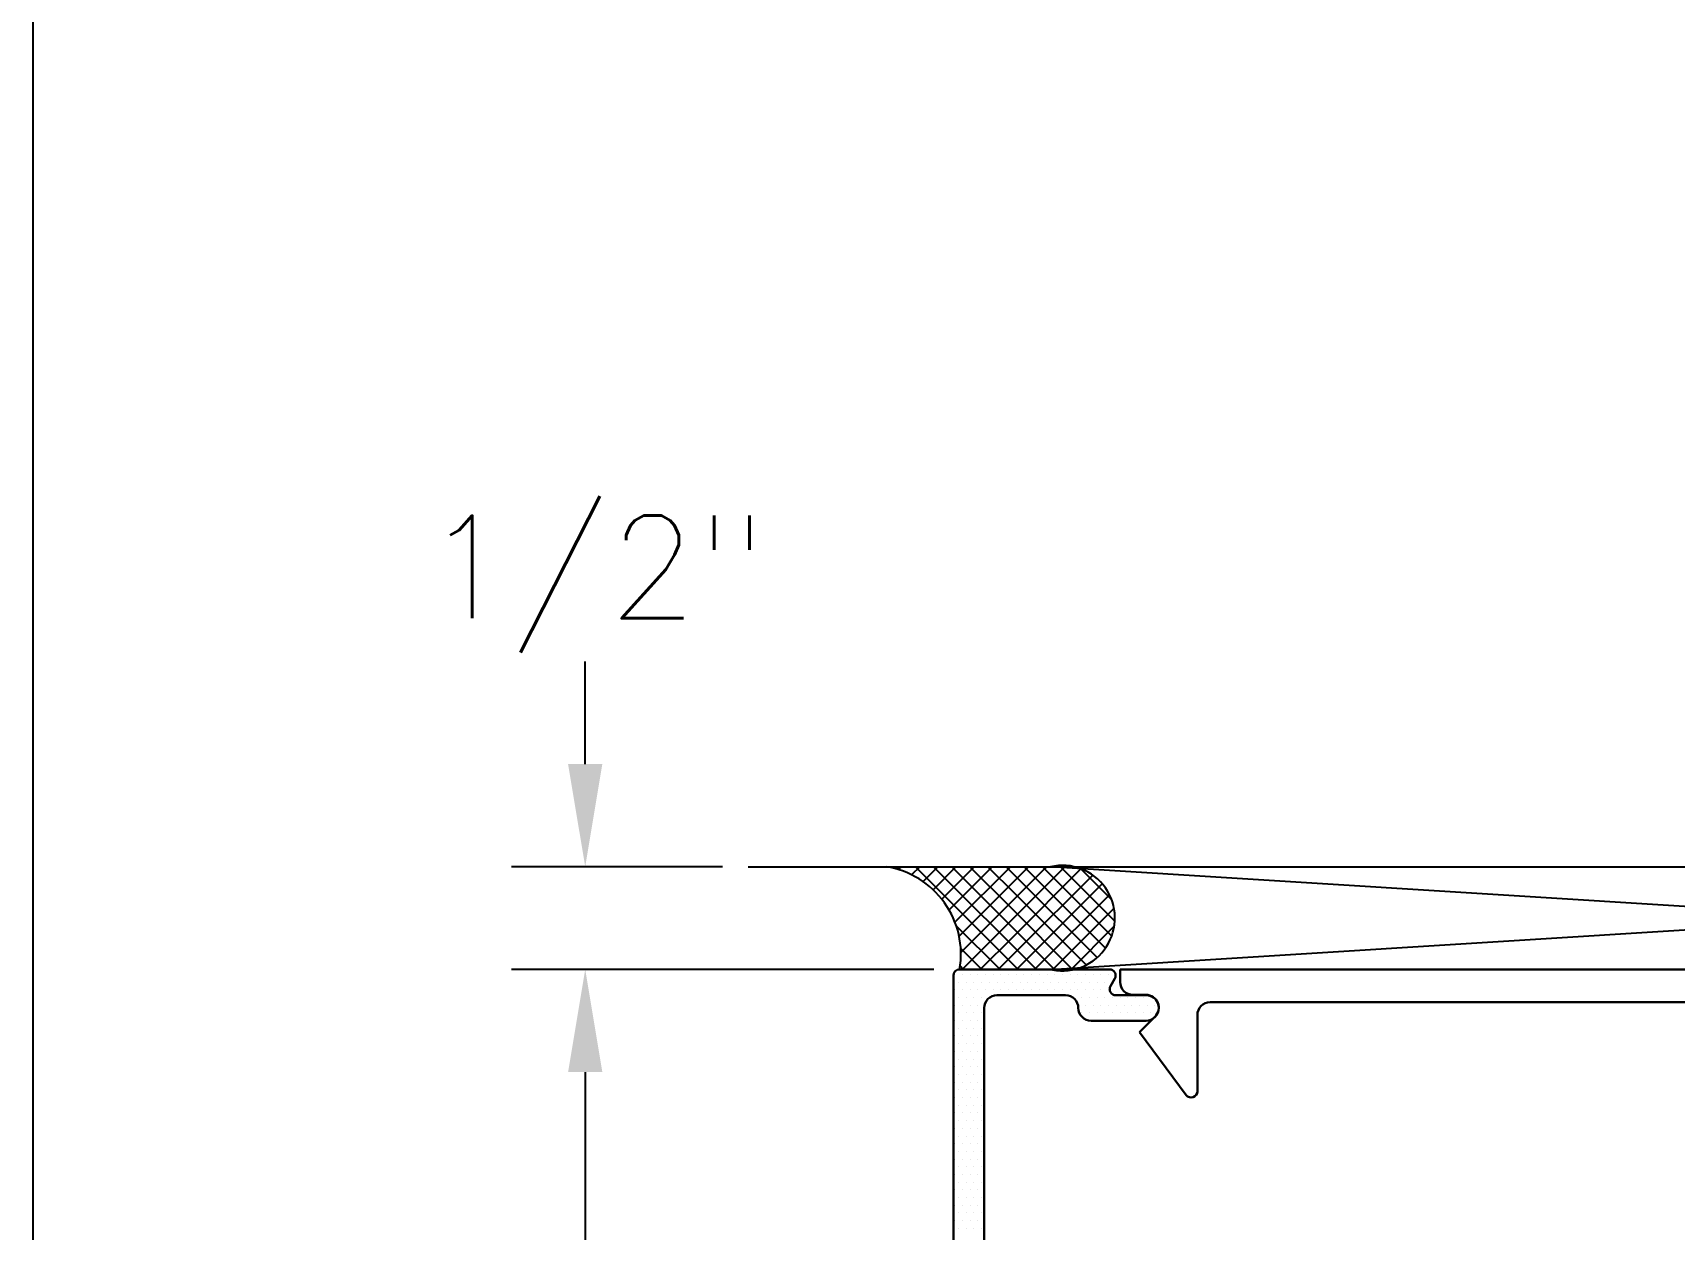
# Model space of a CAD drawing. Header units: inches. Extents: x 3.8 to 36.3, y 0.9 to 43.6.
# Drawn here: x 3.827 to 7.825, y 19.142 to 22.056 of the extents above; entities that cross this region are included whole.
import ezdxf

# ---------------------------------------------------------------- set-up
doc = ezdxf.new("R2010")
doc.units = ezdxf.units.IN
doc.header["$MEASUREMENT"] = 0
for name, color, linetype in [('R-ANNO-DIMS', 3, 'Continuous'), ('R-SWTS-DET1', 1, 'Continuous'), ('R-SWTS-DET3', 5, 'Continuous'), ('R-SWTS-OTLN', 2, 'Continuous'), ('R-SWTS-PAT1', 5, 'Continuous')]:
    doc.layers.add(name, color=color, linetype=linetype)
doc.styles.add('SWTSTEXT', font='romans.shx')
doc.dimstyles.new('SWTSARCH', dxfattribs={"dimtxt": 0.25, "dimasz": 0.25, "dimexe": 0.179688, "dimexo": 0.0625, "dimgap": 0.125, "dimtad": 1, "dimtih": 1, "dimtoh": 1, "dimdec": 4, "dimzin": 4, "dimdsep": 46, "dimlunit": 4, "dimtxsty": 'SWTSTEXT', "dimcen": 0.1875, "dimdle": 0.179688, "dimclrd": 256, "dimclre": 256, "dimclrt": 256, "dimadec": 0, "dimazin": 1, "dimtfac": 1, "dimtdec": 4, "dimtofl": 0, "dimtmove": 0, "dimatfit": 3, "dimfxl": 0, "dimfrac": 2, "dimtolj": 1, "dimtzin": 4, "dimlwd": -1, "dimlwe": -1, "dimarcsym": 0})

# ---------------------------------------------------------------- blocks, each defined once
blk = doc.blocks.new('*D7')
at = {"layer": 'Defpoints', "color": 0}
for p in [(5.5692, 20.0248), (5.1723, 19.7748), (6.0692, 19.7748)]:
    blk.add_point(p, dxfattribs=at)
at = {"layer": 'R-ANNO-DIMS'}
for p, q in [((5.1723, 20.2748), (5.1723, 20.5248)), ((5.5067, 20.0248), (4.9926, 20.0248)), ((6.0067, 19.7748), (4.9926, 19.7748)), ((5.1723, 19.5248), (5.1723, 19.2748))]:
    blk.add_line(p, q, dxfattribs=at)
for points in [[(5.1306, 20.2748), (5.214, 20.2748), (5.1723, 20.0248)], [(5.1306, 19.5248), (5.214, 19.5248), (5.1723, 19.7748)]]:
    blk.add_solid(points, dxfattribs=at)
at = {"layer": 'R-ANNO-DIMS', "insert": (5.1971, 20.7135), "char_height": 0.25, "attachment_point": 5, "style": 'SWTSTEXT'}
blk.add_mtext('\\A1;1/2"', dxfattribs=at)
blk = doc.blocks.new('*D8')
at = {"layer": 'Defpoints', "color": 0}
for p in [(5.1723, 19.7748), (6.0842, 19.7748), (6.0842, 17.7751)]:
    blk.add_point(p, dxfattribs=at)
at = {"layer": 'R-ANNO-DIMS'}
for p, q in [((6.0217, 19.7748), (4.9926, 19.7748)), ((5.1723, 19.5248), (5.1723, 19.0817)), ((5.1723, 18.0251), (5.1723, 18.534)), ((6.0217, 17.7751), (4.9926, 17.7751))]:
    blk.add_line(p, q, dxfattribs=at)
for points in [[(5.1306, 19.5248), (5.214, 19.5248), (5.1723, 19.7748)], [(5.1306, 18.0251), (5.214, 18.0251), (5.1723, 17.7751)]]:
    blk.add_solid(points, dxfattribs=at)
at = {"layer": 'R-ANNO-DIMS', "insert": (5.1723, 18.8079), "char_height": 0.25, "attachment_point": 5, "style": 'SWTSTEXT'}
blk.add_mtext('\\A1;2"', dxfattribs=at)

msp = doc.modelspace()

# ---------------------------------------------------------------- linework, layer by layer
at = {"layer": 'R-SWTS-DET1', "lineweight": 30}
for p, q in [((6.06923, 19.7598), (6.06923, 17.79014)), ((6.44925, 19.7748), (6.08423, 19.7748)), ((6.45185, 19.7343), (6.46224, 19.7523)), ((6.17523, 19.7118), (6.34223, 19.7118)), ((6.53823, 19.7118), (6.46484, 19.7118)), ((6.14423, 18.88139), (6.14423, 19.6808)), ((6.40423, 19.6498), (6.53823, 19.6498))]:
    msp.add_line(p, q, dxfattribs=at)
at = {"layer": 'R-SWTS-DET1', "linetype": 'Continuous', "lineweight": 30}
for p, q in [((6.47523, 19.7438), (6.47523, 19.7748)), ((6.47523, 19.7748), (8.31923, 19.7748)), ((6.53823, 19.7128), (6.50623, 19.7128)), ((8.31923, 19.6948), (6.69423, 19.6948)), ((6.52223, 19.62196), (6.56015, 19.65988)), ((6.66323, 19.6638), (6.66323, 19.4778)), ((6.6362, 19.46885), (6.52223, 19.62196))]:
    msp.add_line(p, q, dxfattribs=at)
at = {"layer": 'R-SWTS-DET1', "lineweight": 30}
for centre, radius, start, end in [((6.08423, 19.7598), 0.015, 90, 180), ((6.44925, 19.7598), 0.015, 330, 90), ((6.17523, 19.6808), 0.031, 90, 180), ((6.34223, 19.6808), 0.031, 0, 90), ((6.46484, 19.7268), 0.015, 150, 270), ((6.53823, 19.6808), 0.031, 270, 90), ((6.40423, 19.6808), 0.031, 180, 270)]:
    msp.add_arc(centre, radius, start, end, dxfattribs=at)
at = {"layer": 'R-SWTS-DET1', "linetype": 'Continuous', "lineweight": 30}
for centre, radius, start, end in [((6.50623, 19.7438), 0.031, 179.99981, 270.00037), ((6.53823, 19.6818), 0.031, 314.99926, 90.00021), ((6.69423, 19.6638), 0.031, 90, 180), ((6.64823, 19.4778), 0.015, 216.66062, 359.9997)]:
    msp.add_arc(centre, radius, start, end, dxfattribs=at)
at = {"layer": 'R-SWTS-DET3'}
for p, q in [((5.56923, 20.0248), (11.06923, 20.0248)), ((6.31923, 20.0248), (10.31923, 19.7748)), ((10.31923, 20.0248), (6.31923, 19.7748))]:
    msp.add_line(p, q, dxfattribs=at)
for centre, radius, start, end in [((5.87201, 19.81195), 0.21545, 350.07208, 81.02121), ((6.33423, 19.8998), 0.12825, 259.29404, 102.92749)]:
    msp.add_arc(centre, radius, start, end, dxfattribs=at)
at = {"layer": 'R-SWTS-OTLN'}
msp.add_lwpolyline([(3.8269, 0.87124), (36.25157, 0.87124), (36.25157, 43.60239), (3.8269, 43.60239)], close=True, dxfattribs=at)
at = {"layer": 'R-SWTS-PAT1'}
for p, q in [((5.94113, 20.01601), (5.93234, 20.0248)), ((5.9427, 20.0248), (5.93568, 20.01778)), ((5.9869, 20.0248), (5.96728, 20.00519)), ((6.22741, 19.77393), (5.97653, 20.0248)), ((6.03109, 20.0248), (5.99508, 19.98879)), ((6.07529, 20.0248), (6.01949, 19.96901)), ((6.27187, 19.77366), (6.02072, 20.0248)), ((6.11948, 20.0248), (6.04068, 19.946)), ((6.16368, 20.0248), (6.05857, 19.9197)), ((6.20714, 19.88258), (6.06492, 20.0248)), ((6.20787, 20.0248), (6.07289, 19.88982)), ((6.25206, 20.0248), (6.08297, 19.85571)), ((6.20855, 19.92536), (6.10911, 20.0248)), ((6.22, 19.95811), (6.15331, 20.0248)), ((6.23787, 19.98444), (6.1975, 20.0248)), ((6.34009, 20.02444), (6.20631, 19.89066)), ((6.29255, 20.02109), (6.21294, 19.94149)), ((6.3796, 20.01976), (6.21427, 19.85443)), ((6.40844, 20.0044), (6.22963, 19.82559)), ((6.26124, 20.00526), (6.2417, 20.0248)), ((6.43969, 19.82681), (6.26124, 20.00526)), ((6.29037, 20.02032), (6.28589, 20.0248)), ((6.45475, 19.85594), (6.29037, 20.02032)), ((6.29626, 20.0248), (6.29255, 20.02109)), ((6.46228, 19.89261), (6.33008, 20.0248)), ((6.45436, 19.94473), (6.37915, 20.01993)), ((6.39254, 19.78557), (6.22, 19.95811)), ((6.41886, 19.80344), (6.23787, 19.98444)), ((6.43156, 19.98332), (6.25071, 19.80248)), ((6.44915, 19.95673), (6.2773, 19.78488)), ((6.21294, 19.94149), (6.08742, 19.81596)), ((6.35979, 19.77413), (6.20855, 19.92536)), ((6.46025, 19.92363), (6.31041, 19.77379)), ((6.18294, 19.7742), (6.07607, 19.88107)), ((6.20631, 19.89066), (6.09041, 19.77477)), ((6.31634, 19.77339), (6.20714, 19.88258)), ((6.46097, 19.88015), (6.35397, 19.77316)), ((6.21427, 19.85443), (6.13434, 19.7745)), ((6.13847, 19.77447), (6.087, 19.82594)), ((6.22963, 19.82559), (6.17827, 19.77423)), ((6.25071, 19.80248), (6.22219, 19.77396)), ((6.07216, 19.76275), (6.07216, 19.76275)), ((6.09401, 19.77474), (6.08553, 19.78322)), ((6.09091, 19.76275), (6.09091, 19.76275)), ((6.10966, 19.76275), (6.10966, 19.76275)), ((6.12841, 19.76275), (6.12841, 19.76275)), ((6.14716, 19.76275), (6.14716, 19.76275)), ((6.16591, 19.76275), (6.16591, 19.76275)), ((6.18466, 19.76275), (6.18466, 19.76275)), ((6.20341, 19.76275), (6.20341, 19.76275)), ((6.22216, 19.76275), (6.22216, 19.76275)), ((6.24091, 19.76275), (6.24091, 19.76275)), ((6.25966, 19.76275), (6.25966, 19.76275)), ((6.2773, 19.78488), (6.26612, 19.77369)), ((6.27841, 19.76275), (6.27841, 19.76275)), ((6.29716, 19.76275), (6.29716, 19.76275)), ((6.31041, 19.77379), (6.31004, 19.77342)), ((6.31591, 19.76275), (6.31591, 19.76275)), ((6.33466, 19.76275), (6.33466, 19.76275)), ((6.35341, 19.76275), (6.35341, 19.76275)), ((6.37216, 19.76275), (6.37216, 19.76275)), ((6.39091, 19.76275), (6.39091, 19.76275)), ((6.40966, 19.76275), (6.40966, 19.76275)), ((6.42841, 19.76275), (6.42841, 19.76275)), ((6.44716, 19.76275), (6.44716, 19.76275)), ((6.07216, 19.72525), (6.07216, 19.72525)), ((6.08154, 19.744), (6.08154, 19.744)), ((6.09091, 19.72525), (6.09091, 19.72525)), ((6.10029, 19.744), (6.10029, 19.744)), ((6.10966, 19.72525), (6.10966, 19.72525)), ((6.11904, 19.744), (6.11904, 19.744)), ((6.12841, 19.72525), (6.12841, 19.72525)), ((6.13779, 19.744), (6.13779, 19.744)), ((6.14716, 19.72525), (6.14716, 19.72525)), ((6.15654, 19.744), (6.15654, 19.744)), ((6.16591, 19.72525), (6.16591, 19.72525)), ((6.17529, 19.744), (6.17529, 19.744)), ((6.18466, 19.72525), (6.18466, 19.72525)), ((6.19404, 19.744), (6.19404, 19.744)), ((6.20341, 19.72525), (6.20341, 19.72525)), ((6.21279, 19.744), (6.21279, 19.744)), ((6.22216, 19.72525), (6.22216, 19.72525)), ((6.23154, 19.744), (6.23154, 19.744)), ((6.24091, 19.72525), (6.24091, 19.72525)), ((6.25029, 19.744), (6.25029, 19.744)), ((6.25966, 19.72525), (6.25966, 19.72525)), ((6.26904, 19.744), (6.26904, 19.744)), ((6.27841, 19.72525), (6.27841, 19.72525)), ((6.28779, 19.744), (6.28779, 19.744)), ((6.29716, 19.72525), (6.29716, 19.72525)), ((6.30654, 19.744), (6.30654, 19.744)), ((6.31591, 19.72525), (6.31591, 19.72525)), ((6.32529, 19.744), (6.32529, 19.744)), ((6.33466, 19.72525), (6.33466, 19.72525)), ((6.34404, 19.744), (6.34404, 19.744)), ((6.35341, 19.72525), (6.35341, 19.72525)), ((6.36279, 19.744), (6.36279, 19.744)), ((6.37216, 19.72525), (6.37216, 19.72525)), ((6.38154, 19.744), (6.38154, 19.744)), ((6.39091, 19.72525), (6.39091, 19.72525)), ((6.40029, 19.744), (6.40029, 19.744)), ((6.40966, 19.72525), (6.40966, 19.72525)), ((6.41904, 19.744), (6.41904, 19.744)), ((6.42841, 19.72525), (6.42841, 19.72525)), ((6.43779, 19.744), (6.43779, 19.744)), ((6.44716, 19.72525), (6.44716, 19.72525)), ((6.45654, 19.744), (6.45654, 19.744)), ((6.07216, 19.68775), (6.07216, 19.68775)), ((6.08154, 19.7065), (6.08154, 19.7065)), ((6.08154, 19.669), (6.08154, 19.669)), ((6.09091, 19.68775), (6.09091, 19.68775)), ((6.10029, 19.7065), (6.10029, 19.7065)), ((6.10029, 19.669), (6.10029, 19.669)), ((6.10966, 19.68775), (6.10966, 19.68775)), ((6.11904, 19.7065), (6.11904, 19.7065)), ((6.11904, 19.669), (6.11904, 19.669)), ((6.12841, 19.68775), (6.12841, 19.68775)), ((6.13779, 19.7065), (6.13779, 19.7065)), ((6.13779, 19.669), (6.13779, 19.669)), ((6.15654, 19.7065), (6.15654, 19.7065)), ((6.36279, 19.7065), (6.36279, 19.7065)), ((6.38154, 19.7065), (6.38154, 19.7065)), ((6.38154, 19.669), (6.38154, 19.669)), ((6.39091, 19.68775), (6.39091, 19.68775)), ((6.40029, 19.7065), (6.40029, 19.7065)), ((6.40029, 19.669), (6.40029, 19.669)), ((6.40966, 19.68775), (6.40966, 19.68775)), ((6.41904, 19.7065), (6.41904, 19.7065)), ((6.41904, 19.669), (6.41904, 19.669)), ((6.42841, 19.68775), (6.42841, 19.68775)), ((6.43779, 19.7065), (6.43779, 19.7065)), ((6.43779, 19.669), (6.43779, 19.669)), ((6.44716, 19.68775), (6.44716, 19.68775)), ((6.45654, 19.7065), (6.45654, 19.7065)), ((6.45654, 19.669), (6.45654, 19.669)), ((6.46591, 19.68775), (6.46591, 19.68775)), ((6.47529, 19.7065), (6.47529, 19.7065)), ((6.47529, 19.669), (6.47529, 19.669)), ((6.48466, 19.68775), (6.48466, 19.68775)), ((6.49404, 19.7065), (6.49404, 19.7065)), ((6.49404, 19.669), (6.49404, 19.669)), ((6.50341, 19.68775), (6.50341, 19.68775)), ((6.51279, 19.7065), (6.51279, 19.7065)), ((6.51279, 19.669), (6.51279, 19.669)), ((6.52216, 19.68775), (6.52216, 19.68775)), ((6.53154, 19.7065), (6.53154, 19.7065)), ((6.53154, 19.669), (6.53154, 19.669)), ((6.54091, 19.68775), (6.54091, 19.68775)), ((6.55029, 19.7065), (6.55029, 19.7065)), ((6.55029, 19.669), (6.55029, 19.669)), ((6.55966, 19.68775), (6.55966, 19.68775)), ((6.07216, 19.65025), (6.07216, 19.65025)), ((6.08154, 19.6315), (6.08154, 19.6315)), ((6.09091, 19.65025), (6.09091, 19.65025)), ((6.10029, 19.6315), (6.10029, 19.6315)), ((6.10966, 19.65025), (6.10966, 19.65025)), ((6.11904, 19.6315), (6.11904, 19.6315)), ((6.12841, 19.65025), (6.12841, 19.65025)), ((6.13779, 19.6315), (6.13779, 19.6315)), ((6.40966, 19.65025), (6.40966, 19.65025)), ((6.42841, 19.65025), (6.42841, 19.65025)), ((6.44716, 19.65025), (6.44716, 19.65025)), ((6.46591, 19.65025), (6.46591, 19.65025)), ((6.48466, 19.65025), (6.48466, 19.65025)), ((6.50341, 19.65025), (6.50341, 19.65025)), ((6.52216, 19.65025), (6.52216, 19.65025)), ((6.54091, 19.65025), (6.54091, 19.65025)), ((6.07216, 19.61275), (6.07216, 19.61275)), ((6.08154, 19.594), (6.08154, 19.594)), ((6.09091, 19.61275), (6.09091, 19.61275)), ((6.10029, 19.594), (6.10029, 19.594)), ((6.10966, 19.61275), (6.10966, 19.61275)), ((6.11904, 19.594), (6.11904, 19.594)), ((6.12841, 19.61275), (6.12841, 19.61275)), ((6.13779, 19.594), (6.13779, 19.594)), ((6.07216, 19.57525), (6.07216, 19.57525)), ((6.08154, 19.5565), (6.08154, 19.5565)), ((6.09091, 19.57525), (6.09091, 19.57525)), ((6.10029, 19.5565), (6.10029, 19.5565)), ((6.10966, 19.57525), (6.10966, 19.57525)), ((6.11904, 19.5565), (6.11904, 19.5565)), ((6.12841, 19.57525), (6.12841, 19.57525)), ((6.13779, 19.5565), (6.13779, 19.5565)), ((6.07216, 19.53775), (6.07216, 19.53775)), ((6.08154, 19.519), (6.08154, 19.519)), ((6.09091, 19.53775), (6.09091, 19.53775)), ((6.10029, 19.519), (6.10029, 19.519)), ((6.10966, 19.53775), (6.10966, 19.53775)), ((6.11904, 19.519), (6.11904, 19.519)), ((6.12841, 19.53775), (6.12841, 19.53775)), ((6.13779, 19.519), (6.13779, 19.519)), ((6.07216, 19.50025), (6.07216, 19.50025)), ((6.08154, 19.4815), (6.08154, 19.4815)), ((6.09091, 19.50025), (6.09091, 19.50025)), ((6.10029, 19.4815), (6.10029, 19.4815)), ((6.10966, 19.50025), (6.10966, 19.50025)), ((6.11904, 19.4815), (6.11904, 19.4815)), ((6.12841, 19.50025), (6.12841, 19.50025)), ((6.13779, 19.4815), (6.13779, 19.4815)), ((6.07216, 19.46275), (6.07216, 19.46275)), ((6.08154, 19.444), (6.08154, 19.444)), ((6.09091, 19.46275), (6.09091, 19.46275)), ((6.10029, 19.444), (6.10029, 19.444)), ((6.10966, 19.46275), (6.10966, 19.46275)), ((6.11904, 19.444), (6.11904, 19.444)), ((6.12841, 19.46275), (6.12841, 19.46275)), ((6.13779, 19.444), (6.13779, 19.444)), ((6.07216, 19.42525), (6.07216, 19.42525)), ((6.08154, 19.4065), (6.08154, 19.4065)), ((6.09091, 19.42525), (6.09091, 19.42525)), ((6.10029, 19.4065), (6.10029, 19.4065)), ((6.10966, 19.42525), (6.10966, 19.42525)), ((6.11904, 19.4065), (6.11904, 19.4065)), ((6.12841, 19.42525), (6.12841, 19.42525)), ((6.13779, 19.4065), (6.13779, 19.4065)), ((6.07216, 19.38775), (6.07216, 19.38775)), ((6.07216, 19.35025), (6.07216, 19.35025)), ((6.08154, 19.369), (6.08154, 19.369)), ((6.09091, 19.38775), (6.09091, 19.38775)), ((6.09091, 19.35025), (6.09091, 19.35025)), ((6.10029, 19.369), (6.10029, 19.369)), ((6.10966, 19.38775), (6.10966, 19.38775)), ((6.10966, 19.35025), (6.10966, 19.35025)), ((6.11904, 19.369), (6.11904, 19.369)), ((6.12841, 19.38775), (6.12841, 19.38775)), ((6.12841, 19.35025), (6.12841, 19.35025)), ((6.13779, 19.369), (6.13779, 19.369)), ((6.07216, 19.31275), (6.07216, 19.31275)), ((6.08154, 19.3315), (6.08154, 19.3315)), ((6.09091, 19.31275), (6.09091, 19.31275)), ((6.10029, 19.3315), (6.10029, 19.3315)), ((6.10966, 19.31275), (6.10966, 19.31275)), ((6.11904, 19.3315), (6.11904, 19.3315)), ((6.12841, 19.31275), (6.12841, 19.31275)), ((6.13779, 19.3315), (6.13779, 19.3315)), ((6.07216, 19.27525), (6.07216, 19.27525)), ((6.08154, 19.294), (6.08154, 19.294)), ((6.09091, 19.27525), (6.09091, 19.27525)), ((6.10029, 19.294), (6.10029, 19.294)), ((6.10966, 19.27525), (6.10966, 19.27525)), ((6.11904, 19.294), (6.11904, 19.294)), ((6.12841, 19.27525), (6.12841, 19.27525)), ((6.13779, 19.294), (6.13779, 19.294)), ((6.07216, 19.23775), (6.07216, 19.23775)), ((6.08154, 19.2565), (6.08154, 19.2565)), ((6.09091, 19.23775), (6.09091, 19.23775)), ((6.10029, 19.2565), (6.10029, 19.2565)), ((6.10966, 19.23775), (6.10966, 19.23775)), ((6.11904, 19.2565), (6.11904, 19.2565)), ((6.12841, 19.23775), (6.12841, 19.23775)), ((6.13779, 19.2565), (6.13779, 19.2565)), ((6.07216, 19.20025), (6.07216, 19.20025)), ((6.08154, 19.219), (6.08154, 19.219)), ((6.09091, 19.20025), (6.09091, 19.20025)), ((6.10029, 19.219), (6.10029, 19.219)), ((6.10966, 19.20025), (6.10966, 19.20025)), ((6.11904, 19.219), (6.11904, 19.219)), ((6.12841, 19.20025), (6.12841, 19.20025)), ((6.13779, 19.219), (6.13779, 19.219)), ((6.07216, 19.16275), (6.07216, 19.16275)), ((6.08154, 19.1815), (6.08154, 19.1815)), ((6.09091, 19.16275), (6.09091, 19.16275)), ((6.10029, 19.1815), (6.10029, 19.1815)), ((6.10966, 19.16275), (6.10966, 19.16275)), ((6.11904, 19.1815), (6.11904, 19.1815)), ((6.12841, 19.16275), (6.12841, 19.16275)), ((6.13779, 19.1815), (6.13779, 19.1815)), ((6.08154, 19.144), (6.08154, 19.144)), ((6.10029, 19.144), (6.10029, 19.144)), ((6.11904, 19.144), (6.11904, 19.144)), ((6.13779, 19.144), (6.13779, 19.144))]:
    msp.add_line(p, q, dxfattribs=at)

# ---------------------------------------------------------------- dimensions: what is measured, and where the dimension line sits
at = {"layer": 'R-ANNO-DIMS'}
dim = msp.add_linear_dim(base=(5.17231, 19.7748), p1=(5.56923, 20.0248), p2=(6.06923, 19.7748), angle=90, text='1/2"', dimstyle='SWTSARCH', override={"dimtmove": 2}, dxfattribs=at)
dim.commit()
dim.dimension.update_dxf_attribs({"geometry": '*D7', "text_midpoint": (5.19711, 20.71353), "dimtype": 160})
dim = msp.add_linear_dim(base=(5.17231, 19.7748), p1=(6.08423, 17.77514), p2=(6.08423, 19.7748), angle=90, dimstyle='SWTSARCH', dxfattribs=at)
dim.commit()
dim.dimension.update_dxf_attribs({"geometry": '*D8', "text_midpoint": (5.17231, 18.80785), "dimtype": 160})

doc.saveas('drawing.dxf')
